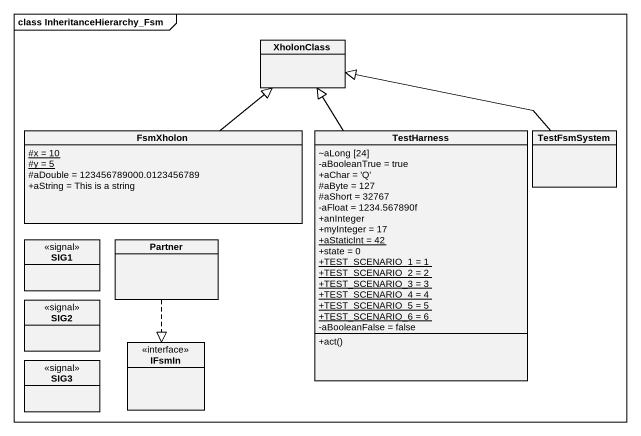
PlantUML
@startuml
mainframe class InheritanceHierarchy_Fsm
hide circle
hide empty members
skinparam classAttributeIconSize 0
class XholonClass
class FsmXholon {
  {static} #x = 10
  {static} #y = 5
  #aDouble = 123456789000.0123456789
  +aString = This is a string
}
class TestHarness {
  ~aLong [24]
  -aBooleanTrue = true
  +aChar = 'Q'
  #aByte = 127
  #aShort = 32767
  -aFloat = 1234.567890f
  +anInteger
  +myInteger = 17
  {static} +aStaticInt = 42
  +state = 0
  {static} +TEST_SCENARIO_1 = 1
  {static} +TEST_SCENARIO_2 = 2
  {static} +TEST_SCENARIO_3 = 3
  {static} +TEST_SCENARIO_4 = 4
  {static} +TEST_SCENARIO_5 = 5
  {static} +TEST_SCENARIO_6 = 6
  -aBooleanFalse = false
  +act()
}
class TestFsmSystem
class SIG1 <<signal>>
class Partner
class SIG2 <<signal>>
class SIG3 <<signal>>
interface IFsmIn
FsmXholon -up-|> XholonClass
TestHarness -up-|> XholonClass
TestFsmSystem -left-|> XholonClass
Partner ..|> IFsmIn
@enduml
